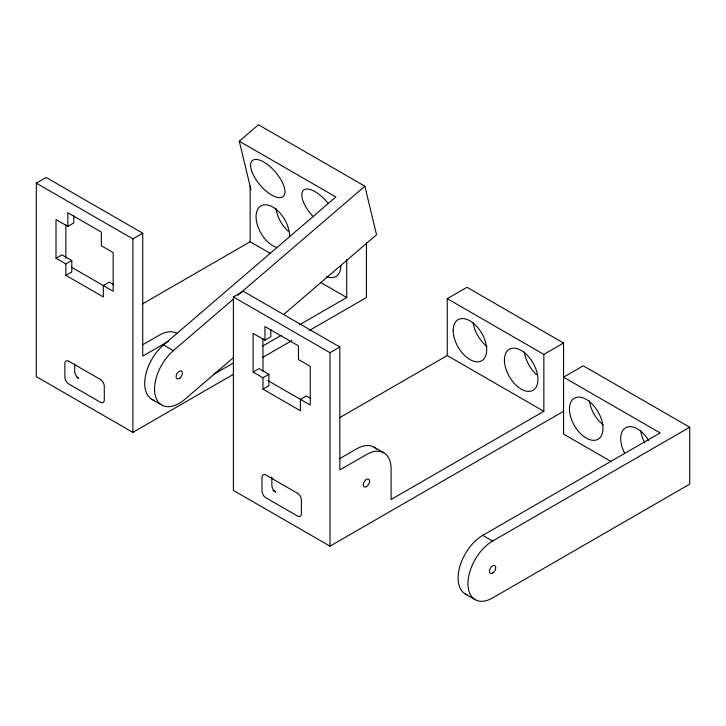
<?xml version="1.0" encoding="UTF-8"?>
<svg xmlns="http://www.w3.org/2000/svg" width="726" height="726" viewBox="0 0 726 726"><rect width="100%" height="100%" fill="white"/><g stroke="black" fill="none" stroke-linecap="round" stroke-linejoin="round"><path stroke-width="1.09" d="M250.951 189.749L239.29 141.198L258.447 124.754L364.879 186.21L376.54 234.761L283.793 314.385M154.411 400.462A34.839 20.119 -60 0 1 145.227 377.311A34.839 20.119 -60 0 1 163.513 344.932L335.875 196.964L239.29 141.198M233.119 357.891L185.03 399.173A34.839 20.119 -60 0 1 155.264 395.452A34.839 20.119 -60 0 1 173.369 350.622L233.482 299.012M237.783 295.328L364.879 186.21M232.982 374.571L132.885 432.369L36.3 376.603L36.3 183.152L46.155 177.462L142.741 233.218L142.741 356.121L168.396 341.311M65.866 263.946L65.866 275.326L71.783 271.914L71.783 260.534L65.866 263.946L56.011 258.256L56.011 219.561L67.836 226.394L73.753 222.982L73.753 215.622M56.011 258.256L61.928 254.844L71.783 260.534M36.3 183.152L132.885 238.908L142.741 233.218M142.269 304.04L250.161 241.758L270.644 253.583M142.387 344.941L159.493 335.067A34.839 20.119 -60 0 1 176.908 333.343M563.558 411.315L329.985 546.161L233.4 490.404L233.4 296.943L243.255 291.253L339.841 347.019L339.841 469.922L366.449 454.558A34.839 20.119 -60 0 1 391.087 468.778L391.087 499.506L543.847 411.315L543.847 354.415L447.261 298.658L447.261 355.549L339.378 417.84M262.966 377.738L262.966 389.118L268.883 385.706L268.883 374.326L262.966 377.738L253.111 372.048L253.111 333.361L264.945 340.185L270.852 336.773L270.852 329.423M213.571 374.398L233.155 363.1M262.531 346.139L281.134 335.394M299.738 324.649L346.738 297.515L346.738 259.581M262.422 357.573L291.861 340.576M309.53 330.375L366.449 297.515L366.449 242.665M253.111 372.048L259.028 368.636L268.883 374.326M233.4 296.943L329.985 352.709L339.841 347.019M447.261 298.658L466.972 287.278L563.558 343.035L563.558 434.075L611.356 461.672M339.487 458.741L356.593 448.868A34.839 20.119 -60 0 1 376.531 449.085M543.847 354.415L563.558 343.035M467.235 594.866A34.839 20.119 -60 0 1 459.513 567.714A34.839 20.119 -60 0 1 482.745 535.352L660.134 432.932L563.558 377.175L583.259 365.795L689.7 427.242L689.7 484.142L492.6 597.943A34.839 20.119 -60 0 1 467.961 583.713A34.839 20.119 -60 0 1 492.6 541.042L689.7 427.242M320.402 282.305L346.738 297.515M447.261 355.549L543.847 411.315M113.71 284.737L109.227 282.151L103.319 285.563L103.319 296.943L65.866 275.326M310.81 398.538L306.336 395.951L300.419 399.364L300.419 410.744L262.966 389.118M71.674 267.304L113.174 291.253L113.174 252.566L101.341 245.733L101.341 232.084L67.836 212.736L67.836 226.394M267.812 380.542L310.274 405.054L310.274 366.358L298.45 359.533L298.45 345.875L264.945 326.537L264.945 340.185M374.017 447.143L383.873 452.833M163.513 344.932L173.369 350.622M482.745 535.352L492.6 541.042M151.525 399.146L161.381 404.836M465.321 593.977L475.176 599.667M76.765 377.211L78.68 378.31A5.572 3.222 60 0 1 74.733 371.485L74.733 364.134M272.912 490.449L275.78 492.11A5.572 3.222 60 0 1 271.842 485.286L271.842 476.882M329.985 352.709L329.985 546.161M262.966 338.615L262.966 371.031M250.161 185.974L250.161 241.758M132.885 238.908L132.885 432.369M65.866 224.815L65.866 258.356M536.55 374.58A23.695 13.676 60 0 1 524.335 351.874M487.019 346.402A23.695 13.676 60 0 1 473.089 322.29M624.632 453.323A23.695 13.676 60 0 1 625.885 427.632A23.695 13.676 60 0 1 648.79 440.573M644.833 442.86A23.695 13.676 60 0 1 640.631 430.391M603.306 424.919A23.695 13.676 60 0 1 589.385 400.806M288.195 231.195A23.695 13.676 60 0 1 275.989 208.489M340.83 265.652A23.695 13.676 60 0 1 326.691 276.606M277.16 247.584A23.695 13.676 60 0 1 256.323 220.223A23.695 13.676 60 0 1 271.361 206.275A23.695 13.676 60 0 1 289.583 236.068M313.378 216.883A23.695 10.055 49.4 0 1 303.486 190.276A23.695 10.055 49.4 0 1 328.079 203.316M100.36 379.453L68.825 361.239A5.572 3.222 60 0 0 64.877 363.517L64.877 377.175A5.572 3.222 60 0 0 68.825 384L100.36 402.213A5.572 3.222 60 0 0 104.299 399.935L104.299 386.277A5.572 3.222 60 0 0 100.36 379.453M297.46 493.244L265.925 475.04A5.572 3.222 60 0 0 261.986 477.318L261.986 490.976A5.572 3.222 60 0 0 265.925 497.8L297.46 516.005A5.572 3.222 60 0 0 301.408 513.727L301.408 500.078A5.572 3.222 60 0 0 297.46 493.244M366.485 486.629A4.456 2.577 -60 0 0 369.162 479.587A4.456 2.577 -60 0 0 363.699 482.808A4.456 2.577 -60 0 0 366.485 486.629M504.425 360.105A23.695 13.676 60 0 0 529.553 391.368A23.695 13.676 60 0 0 529.553 357.864A23.695 13.676 60 0 0 504.425 360.105M453.178 330.521A23.695 13.676 60 0 0 478.307 361.784A23.695 13.676 60 0 0 478.307 328.27A23.695 13.676 60 0 0 453.178 330.521M569.465 409.037A23.695 13.676 60 0 0 594.594 440.301A23.695 13.676 60 0 0 594.594 406.796A23.695 13.676 60 0 0 569.465 409.037M492.636 573.113A4.456 2.577 -60 0 0 495.304 566.071A4.456 2.577 -60 0 0 489.85 569.293A4.456 2.577 -60 0 0 492.636 573.113M252.63 173.496A23.695 10.055 49.4 0 0 282.441 197.073A23.695 10.055 49.4 0 0 268.293 165.12A23.695 10.055 49.4 0 0 252.63 173.496M179.984 377.974A4.456 2.577 -60 0 0 181.455 371.05A4.456 2.577 -60 0 0 176.164 375.669A4.456 2.577 -60 0 0 179.984 377.974"/></g></svg>
